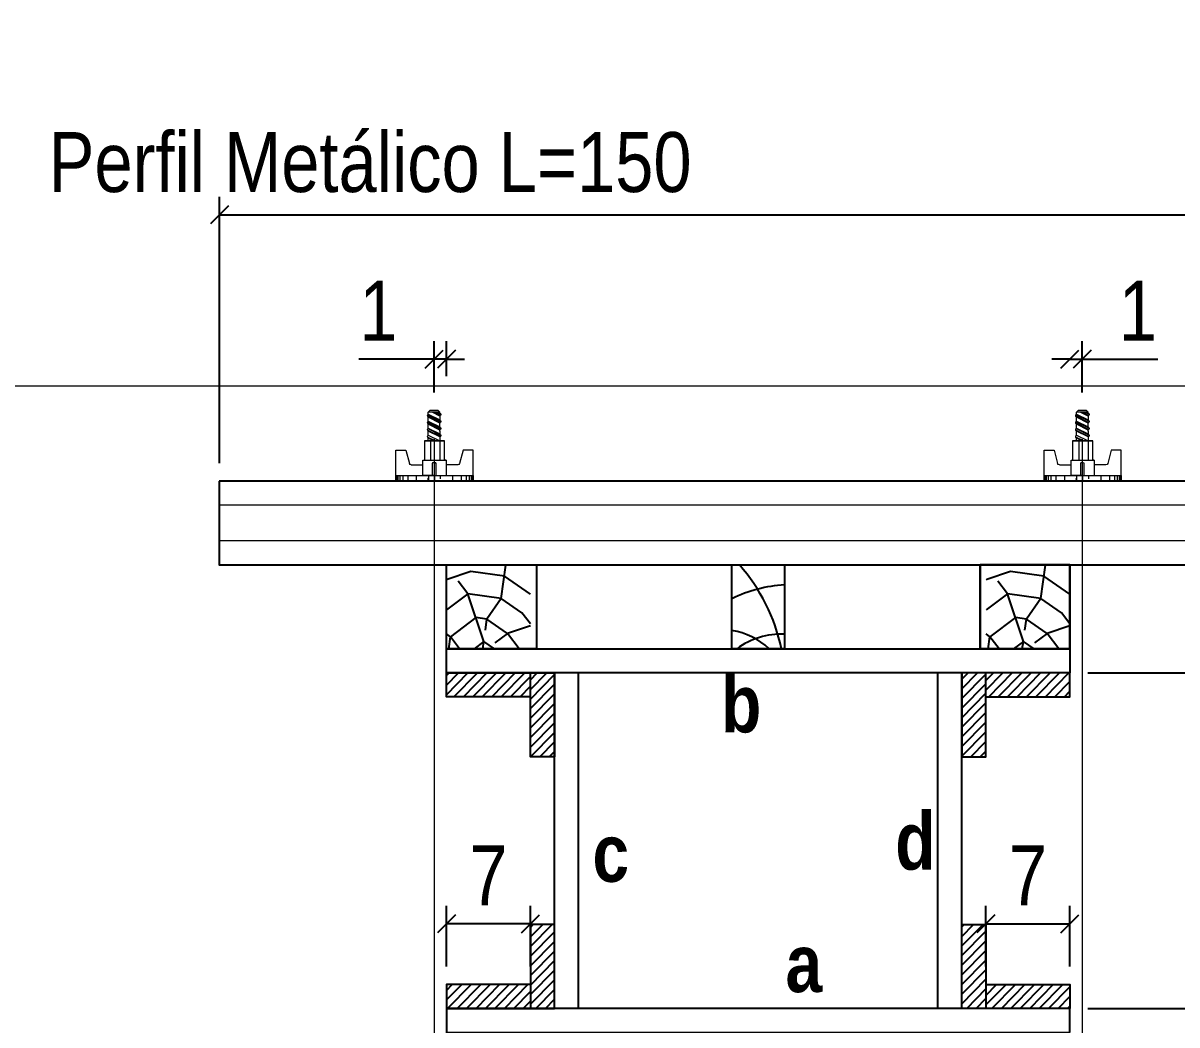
# Model space of a CAD drawing. Extents: x 2282 to 12463, y 760 to 16806.
# Drawn here: x 3032.8 to 3225.4, y 13950.4 to 14117.6 of the extents above; entities that cross this region are included whole.
import ezdxf

# ---------------------------------------------------------------- set-up
doc = ezdxf.new("R2010")
doc.units = 0
for name, color, linetype in [('1-2 PONTALETE', 7, 'Continuous'), ('COTA', 241, 'Continuous'), ('GRAVATA', 2, 'Continuous'), ('NOMENCLATURA', 7, 'Continuous'), ('Painéis', 200, 'Continuous'), ('PONTALETE', 7, 'Continuous'), ('SARRAFO', 251, 'Continuous')]:
    doc.layers.add(name, color=color, linetype=linetype)
doc.layers.add('CARIMBO', color=255, linetype='Continuous', lineweight=9)
doc.layers.add('Hachura', color=251, linetype='Continuous', lineweight=9)
doc.styles.add('COTA TECNICA 2X', font='techl___.ttf', dxfattribs={"height": 10})
doc.styles.add('ROMANC', font='techb___.ttf', dxfattribs={"height": 2.5})
doc.dimstyles.new('SECAO PILAR', dxfattribs={"dimtxt": 10, "dimasz": 3, "dimexe": 3, "dimexo": 3, "dimgap": 3, "dimtad": 1, "dimdec": 1, "dimlfac": 0.5, "dimzin": 12, "dimdsep": 46, "dimtxsty": 'COTA TECNICA 2X', "dimblk1": 'OBLIQUE', "dimblk2": 'OBLIQUE', "dimsah": 1, "dimcen": 0.9, "dimclrd": 256, "dimclre": 256, "dimclrt": 256, "dimadec": 1, "dimazin": 3, "dimtfac": 1, "dimtdec": 1, "dimtmove": 0, "dimatfit": 3, "dimfxl": 1, "dimtolj": 1, "dimtzin": 12, "dimarcsym": 0})

# ---------------------------------------------------------------- blocks, each defined once
blk = doc.blocks.new('_Oblique')
at = {"color": 0, "linetype": 'ByBlock', "lineweight": -2}
blk.add_line((-0.5, -0.5), (0.5, 0.5), dxfattribs=at)
blk = doc.blocks.new('*D178')
at = {"layer": 'COTA', "lineweight": -2, "transparency": 16777216}
for p, q in [((3101.39, 14055.98), (3101.39, 14064.53)), ((3103.46, 14058.69), (3103.46, 14064.53)), ((3101.39, 14061.53), (3088.81, 14061.53)), ((3103.46, 14061.53), (3101.39, 14061.53)), ((3103.46, 14061.53), (3106.46, 14061.53))]:
    blk.add_line(p, q, dxfattribs=at)
at = {"layer": 'Defpoints', "color": 0, "transparency": 16777216}
for p in [(3101.39, 14061.53), (3103.46, 14055.69), (3101.39, 14052.98)]:
    blk.add_point(p, dxfattribs=at)
at = {"layer": 'COTA', "lineweight": -2, "transparency": 16777216, "xscale": 3, "yscale": 3, "zscale": 3}
blk.add_blockref('_Oblique', (3101.39, 14061.53), dxfattribs=at)
at = {"layer": 'COTA', "lineweight": -2, "transparency": 16777216, "xscale": 3, "yscale": 3, "zscale": 3, "rotation": 180}
blk.add_blockref('_Oblique', (3103.46, 14061.53), dxfattribs=at)
at = {"layer": 'COTA', "transparency": 16777216, "insert": (3092.1, 14069.59), "char_height": 10, "attachment_point": 5, "style": 'COTA TECNICA 2X'}
blk.add_mtext('\\A1;1', dxfattribs=at)
blk = doc.blocks.new('*D179')
at = {"layer": 'COTA', "lineweight": -2, "transparency": 16777216}
for p, q in [((3209.57, 14055.98), (3209.57, 14064.53)), ((3207.5, 14061.53), (3204.5, 14061.53)), ((3207.5, 14061.53), (3209.57, 14061.53)), ((3209.57, 14061.53), (3222.15, 14061.53))]:
    blk.add_line(p, q, dxfattribs=at)
at = {"layer": 'Defpoints', "color": 0, "transparency": 16777216}
for p in [(3207.5, 14061.53), (3209.57, 14061.53), (3209.57, 14052.98)]:
    blk.add_point(p, dxfattribs=at)
at = {"layer": 'COTA', "lineweight": -2, "transparency": 16777216, "xscale": 3, "yscale": 3, "zscale": 3}
blk.add_blockref('_Oblique', (3207.5, 14061.53), dxfattribs=at)
at = {"layer": 'COTA', "lineweight": -2, "transparency": 16777216, "xscale": 3, "yscale": 3, "zscale": 3, "rotation": 180}
blk.add_blockref('_Oblique', (3209.57, 14061.53), dxfattribs=at)
at = {"layer": 'COTA', "transparency": 16777216, "insert": (3218.86, 14069.59), "char_height": 10, "attachment_point": 5, "style": 'COTA TECNICA 2X'}
blk.add_mtext('\\A1;1', dxfattribs=at)
blk = doc.blocks.new('*D180')
at = {"layer": 'COTA', "lineweight": -2, "transparency": 16777216}
for p, q in [((3065.59, 14044.18), (3065.59, 14088.61)), ((3245.86, 14044.18), (3245.86, 14088.61)), ((3065.59, 14085.61), (3245.86, 14085.61))]:
    blk.add_line(p, q, dxfattribs=at)
at = {"layer": 'Defpoints', "color": 0, "transparency": 16777216}
for p in [(3245.86, 14085.61), (3065.59, 14041.18), (3245.86, 14041.18)]:
    blk.add_point(p, dxfattribs=at)
at = {"layer": 'COTA', "lineweight": -2, "transparency": 16777216, "xscale": 3, "yscale": 3, "zscale": 3, "rotation": 180}
blk.add_blockref('_Oblique', (3065.59, 14085.61), dxfattribs=at)
at = {"layer": 'COTA', "lineweight": -2, "transparency": 16777216, "xscale": 3, "yscale": 3, "zscale": 3}
blk.add_blockref('_Oblique', (3245.86, 14085.61), dxfattribs=at)
at = {"layer": 'COTA', "transparency": 16777216, "insert": (3090.72, 14094.34), "char_height": 10, "attachment_point": 5, "style": 'COTA TECNICA 2X'}
blk.add_mtext('\\A1;Perfil Metálico L=150', dxfattribs=at)
blk = doc.blocks.new('*D181')
at = {"layer": 'COTA', "lineweight": -2, "transparency": 16777216}
for p, q in [((3210.5, 14009.17), (3256.07, 14009.17)), ((3253.07, 14009.17), (3253.07, 13953.17)), ((3210.5, 13953.17), (3256.07, 13953.17))]:
    blk.add_line(p, q, dxfattribs=at)
at = {"layer": 'Defpoints', "color": 0, "transparency": 16777216}
for p in [(3207.5, 14009.17), (3207.5, 13953.17), (3253.07, 13953.17)]:
    blk.add_point(p, dxfattribs=at)
at = {"layer": 'COTA', "lineweight": -2, "transparency": 16777216, "xscale": 3, "yscale": 3, "zscale": 3}
for p, rotation in [((3253.07, 14009.17), 90), ((3253.07, 13953.17), 270)]:
    blk.add_blockref('_Oblique', p, dxfattribs=dict(at, rotation=rotation))
at = {"layer": 'COTA', "transparency": 16777216, "insert": (3244.97, 13981.17), "char_height": 10, "attachment_point": 5, "rotation": 90, "style": 'COTA TECNICA 2X'}
blk.add_mtext('\\A1;28', dxfattribs=at)
blk = doc.blocks.new('C')
at = {"layer": 'Hachura', "color": 0}
for p, q in [((0.461, 3.155), (-0.003, 3.155)), ((0.461, 3.05), (-0.003, 3.05)), ((0, 3.224), (0, -3.224)), ((0.451, 3.224), (0, 3.224)), ((0.451, -3.225), (0.451, 3.224)), ((0.451, 3.224), (2.58, 3.224)), ((2.58, 3.224), (2.58, 2.385)), ((0.461, 2.881), (-0.003, 2.881)), ((0.461, 2.65), (-0.003, 2.65)), ((0.461, 2.228), (-0.003, 2.228)), ((0, 2.747), (0, -1.16)), ((1.354, 1.939), (1.354, 0.965)), ((2.58, 2.385), (1.475, 2.094)), ((0.461, 1.512), (0, 1.512)), ((1.741, 0.966), (0.451, 0.966)), ((1.741, -0.968), (1.741, 0.966)), ((1.741, 0.966), (1.741, 0.838)), ((1.741, 0.966), (1.741, 0.838)), ((0.388, 0.487), (0.172, 0.487)), ((1.451, 0.101), (0.451, 0.101)), ((1.741, 0.838), (3.354, 0.838)), ((3.354, 0.451), (1.741, 0.451)), ((3.32, 0.838), (3.32, -0.839)), ((3.354, 0.838), (3.354, -0.839)), ((3.676, 0.451), (3.354, 0.451)), ((3.837, -0.517), (3.354, 0.451)), ((3.354, 0.064), (3.67, -0.57)), ((3.676, 0.451), (4.16, -0.517)), ((3.716, 0.5), (4.251, -0.57)), ((4.371, -0.553), (3.83, 0.53)), ((4.151, 0.451), (3.934, 0.451)), ((4.418, -0.517), (3.934, 0.451)), ((4.151, 0.451), (4.256, 0.451)), ((4.256, 0.451), (4.74, -0.517)), ((4.296, 0.5), (4.831, -0.57)), ((4.952, -0.553), (4.41, 0.53)), ((4.514, 0.451), (4.837, 0.451)), ((4.998, -0.517), (4.514, 0.451)), ((4.837, 0.451), (5.321, -0.517)), ((4.876, 0.5), (5.412, -0.57)), ((5.532, -0.553), (4.991, 0.53)), ((5.579, -0.517), (5.095, 0.451)), ((5.417, 0.451), (5.095, 0.451)), ((5.579, -0.517), (5.095, 0.451)), ((5.417, 0.451), (5.74, -0.194)), ((5.457, 0.5), (5.74, -0.065)), ((5.74, 0.193), (5.571, 0.53)), ((5.74, 0.322), (5.675, 0.451)), ((5.675, 0.451), (5.74, 0.451)), ((5.739, 0.45), (5.9, 0.288)), ((5.739, 0.45), (5.739, -0.518)), ((5.9, -0.356), (5.9, 0.288)), ((0.451, -0.004), (0, -0.004)), ((0.075, -0.481), (0.292, -0.481)), ((0.292, -0.481), (0.397, -0.481)), ((0.451, -0.001), (0.451, -0.968)), ((0.451, -0.157), (1.451, -0.157)), ((0.451, -0.646), (0.451, -0.323)), ((0.451, -3.225), (0.451, -0.646)), ((3.354, -0.323), (1.741, -0.323)), ((3.354, -0.839), (1.741, -0.839)), ((3.354, -0.065), (3.579, -0.517)), ((3.354, -0.517), (3.579, -0.517)), ((3.837, -0.517), (4.16, -0.517)), ((4.418, -0.517), (4.74, -0.517)), ((4.634, -0.517), (4.74, -0.517)), ((4.998, -0.517), (5.321, -0.517)), ((5.579, -0.517), (5.74, -0.517)), ((5.739, -0.518), (5.9, -0.356)), ((5.739, -0.518), (5.739, -0.518)), ((0.461, -1.521), (-0.003, -1.521)), ((0.451, -0.968), (1.741, -0.968)), ((1.354, -1.94), (1.354, -0.968)), ((0.461, -2.228), (-0.003, -2.228)), ((0.461, -2.65), (-0.003, -2.65)), ((0.461, -2.881), (-0.003, -2.881)), ((2.58, -2.387), (1.475, -2.096)), ((2.58, -3.225), (2.58, -2.387)), ((0.461, -3.05), (-0.003, -3.05)), ((0.461, -3.155), (-0.003, -3.155)), ((0, -3.224), (2.568, -3.224))]:
    blk.add_line(p, q, dxfattribs=at)
for centre, radius, start, end in [((1.516, 1.939), 0.161, 104.74356, 180), ((1.445, -0.028), 0.129, 272.69497, 87.30503), ((3.805, 0.389), 0.143, 25.56881, 154.43119), ((4.385, 0.389), 0.143, 25.56881, 154.43119), ((4.966, 0.389), 0.143, 25.56881, 154.43119), ((5.546, 0.389), 0.143, 25.56881, 154.43119), ((0.166, -0.366), 0.174, 221.74404, 317.85924), ((3.708, -0.4), 0.174, 222.14076, 318.25596), ((4.289, -0.4), 0.174, 222.14076, 318.25596), ((4.869, -0.4), 0.174, 222.14076, 318.25596), ((5.45, -0.4), 0.174, 222.14076, 318.25596), ((5.61, -0.401), 0.174, 317.85924, 318.25596), ((1.516, -1.94), 0.161, 180, 255.25644)]:
    blk.add_arc(centre, radius, start, end, dxfattribs=at)
blk = doc.blocks.new('*D175')
at = {"layer": 'COTA', "lineweight": -2, "transparency": 16777216}
for p, q in [((3193.48, 13960.17), (3193.48, 13970.29)), ((3207.5, 13960.17), (3207.5, 13970.29)), ((3193.48, 13967.29), (3207.5, 13967.29))]:
    blk.add_line(p, q, dxfattribs=at)
at = {"layer": 'Defpoints', "color": 0, "transparency": 16777216}
for p in [(3207.5, 13967.29), (3193.48, 13957.17), (3207.5, 13957.17)]:
    blk.add_point(p, dxfattribs=at)
at = {"layer": 'COTA', "lineweight": -2, "transparency": 16777216, "xscale": 3, "yscale": 3, "zscale": 3, "rotation": 180}
blk.add_blockref('_Oblique', (3193.48, 13967.29), dxfattribs=at)
at = {"layer": 'COTA', "lineweight": -2, "transparency": 16777216, "xscale": 3, "yscale": 3, "zscale": 3}
blk.add_blockref('_Oblique', (3207.5, 13967.29), dxfattribs=at)
at = {"layer": 'COTA', "transparency": 16777216, "insert": (3200.49, 13975.36), "char_height": 10, "attachment_point": 5, "style": 'COTA TECNICA 2X'}
blk.add_mtext('\\A1;7', dxfattribs=at)
blk = doc.blocks.new('*D176')
at = {"layer": 'COTA', "lineweight": -2, "transparency": 16777216}
for p, q in [((3103.46, 13960.17), (3103.46, 13970.29)), ((3117.48, 13960.17), (3117.48, 13970.29)), ((3117.48, 13967.29), (3103.46, 13967.29))]:
    blk.add_line(p, q, dxfattribs=at)
at = {"layer": 'Defpoints', "color": 0, "transparency": 16777216}
for p in [(3103.46, 13967.29), (3103.46, 13957.17), (3117.48, 13957.17)]:
    blk.add_point(p, dxfattribs=at)
at = {"layer": 'COTA', "lineweight": -2, "transparency": 16777216, "xscale": 3, "yscale": 3, "zscale": 3, "rotation": 180}
blk.add_blockref('_Oblique', (3103.46, 13967.29), dxfattribs=at)
at = {"layer": 'COTA', "lineweight": -2, "transparency": 16777216, "xscale": 3, "yscale": 3, "zscale": 3}
blk.add_blockref('_Oblique', (3117.48, 13967.29), dxfattribs=at)
at = {"layer": 'COTA', "transparency": 16777216, "insert": (3110.47, 13975.36), "char_height": 10, "attachment_point": 5, "style": 'COTA TECNICA 2X'}
blk.add_mtext('\\A1;7', dxfattribs=at)

msp = doc.modelspace()

# ---------------------------------------------------------------- hatches: boundary and pattern name
at = {"layer": 'PONTALETE'}
h = msp.add_hatch(dxfattribs=at)
h.set_pattern_fill('TRONCO', color=1, scale=37.5, angle=82, style=0, pattern_type=2)
h.set_pattern_definition([(82, (-8531.015, 15375.83), (-31.91606, 42.35404), [11.25, -26.25]), (82, (-8532.87, 15376.09), (-31.91606, 42.35404), [11.25, -26.25]), (82, (-8536.324, 15378.47), (-31.91606, 42.35404), [7.5, -30]), (82, (-8539.777, 15380.847), (-31.91606, 42.35404), [5.625, -31.875]), (82, (-8543.49, 15381.37), (-31.91606, 42.35404), [3.75, -33.75]), (82, (-8548.51, 15372.607), (-31.91606, 42.35404), [1.875, -9.375, 1.875, -24.375]), (82, (-8549.582, 15378.44), (-31.91606, 42.35404), [1.875, -15, 5.625, -15]), (82, (-8550.395, 15386.126), (-31.91606, 42.35404), [1.875, -1.875, 1.875, -31.875]), (82, (-8552.513, 15384.53), (-31.91606, 42.35404), [1.875, -35.625]), (82, (-8556.487, 15383.196), (-31.91606, 42.35404), [5.625, -31.875]), (82, (-8560.2, 15383.717), (-31.91606, 42.35404), [7.5, -30]), (82, (-8564.175, 15382.383), (-31.91606, 42.35404), [9.375, -11.25, 1.875, -15]), (172, (-8543.982, 15364.397), (-42.35404, -31.91606), [1.875, -3.75, 9.375, -22.5]), (172, (-8547.434, 15366.776), (-42.35404, -31.91606), [1.875, -1.875, 5.625, -28.125]), (172, (-8562.028, 15370.72), (-42.35404, -31.91606), [3.75, -33.75]), (172, (-8546.913, 15370.49), (-42.35404, -31.91606), [7.5, -11.25, 1.875, -16.875]), (172, (-8567.076, 15375.217), (-42.35404, -31.91606), [1.875, -35.625]), (172, (-8548.247, 15374.464), (-42.35404, -31.91606), [5.625, -31.875]), (172, (-8549.582, 15378.44), (-42.35404, -31.91606), [3.75, -33.75]), (172, (-8549.06, 15382.15), (-42.35404, -31.91606), [1.875, -5.625, 5.625, -24.375]), (172, (-8550.656, 15384.27), (-42.35404, -31.91606), [1.875, -35.625]), (172, (-8542.97, 15385.082), (-42.35404, -31.91606), [5.25, -32.25]), (172, (-8535.28, 15385.895), (-42.35404, -31.91606), [3.75, -33.75]), (172, (-8549.612, 15391.696), (-42.35404, -31.91606), [1.875, -35.625]), (172, (-8547.234, 15395.15), (-42.35404, -31.91606), [5.625, -31.875]), (172, (-8546.71, 15398.863), (-42.35404, -31.91606), [5.625, -31.875]), (127, (-8532.64, 15391.205), (-37.13505, 5.21899), [2.651625, -2.651625, 2.651625, -45.078134]), (127, (-8542.968, 15385.082), (-37.13505, 5.21899), [5.30325, -47.72976]), (127, (-8563.623, 15372.838), (-37.13505, 5.21899), [5.30325, -47.72976]), (127, (-8553.296, 15378.96), (-37.13505, 5.21899), [5.30325, -47.72976]), (127, (-8545.608, 15379.773), (-37.13505, 5.21899), [5.30325, -47.72976]), (127, (-8536.615, 15389.87), (-37.13505, 5.21899), [5.30325, -47.72976]), (127, (-8538.994, 15386.417), (-37.13505, 5.21899), [7.95495, -45.07806]), (127, (-8557.27, 15377.625), (-37.13505, 5.21899), [2.65162, -50.38138]), (127, (-8561.245, 15376.29), (-37.13505, 5.21899), [2.65162, -50.38138]), (127, (-8559.157, 15391.144), (-37.13505, 5.21899), [2.65162, -50.38138]), (127, (-8542.677, 15373.68), (-37.13505, 5.21899), [2.65162, -50.38138]), (127, (-8552.804, 15395.932), (-37.13505, 5.21899), [2.65162, -50.38138]), (127, (-8550.917, 15382.413), (-37.13505, 5.21899), [2.65162, -50.38138]), (127, (-8554.11, 15386.648), (-37.13505, 5.21899), [2.65162, -50.38138]), (217, (-8546.943, 15383.748), (-5.21899, -37.13505), [2.651625, -2.651625, 7.95495, -39.77481]), (217, (-8546.16, 15389.318), (-5.21899, -37.13505), [2.65162, -50.38138]), (217, (-8533.163, 15387.49), (-5.21899, -37.13505), [2.65162, -50.38138]), (217, (-8543.49, 15381.37), (-5.21899, -37.13505), [2.65162, -50.38138]), (217, (-8550.134, 15387.983), (-5.21899, -37.13505), [2.65162, -50.38138]), (217, (-8542.155, 15377.394), (-5.21899, -37.13505), [2.65162, -50.38138]), (217, (-8540.068, 15392.249), (-5.21899, -37.13505), [2.65162, -50.38138]), (217, (-8532.58, 15364.688), (-5.21899, -37.13505), [2.65162, -50.38138]), (217, (-8534.176, 15366.806), (-5.21899, -37.13505), [5.30325, -47.72976]), (217, (-8535.772, 15368.924), (-5.21899, -37.13505), [5.30325, -47.72976]), (217, (-8535.25, 15372.637), (-5.21899, -37.13505), [5.30325, -47.72976]), (217, (-8538.703, 15375.016), (-5.21899, -37.13505), [5.30325, -47.72976]), (217, (-8551.47, 15391.957), (-5.21899, -37.13505), [5.30325, -47.72976]), (217, (-8531.858, 15396.775), (-5.21899, -37.13505), [5.30325, -47.72976]), (217, (-8561.305, 15402.807), (-5.21899, -37.13505), [5.30325, -47.72976]), (217, (-8557.591, 15402.285), (-5.21899, -37.13505), [5.30325, -47.72976]), (217, (-8556.257, 15398.31), (-5.21899, -37.13505), [5.30325, -47.72976]), (217, (-8559.91, 15372.316), (-5.21899, -37.13505), [7.95495, -45.07806]), (217, (-8552.804, 15395.932), (-5.21899, -37.13505), [7.95495, -45.07806]), (108.56505, (-8566.815, 15377.073), (5.218991, 37.135053), [4.1925, -79.66005]), (108.56505, (-8548.247, 15374.464), (5.218991, 37.135053), [4.1925, -79.66005]), (108.56505, (-8558.866, 15379.743), (5.218991, 37.135053), [4.1925, -79.66005]), (108.56505, (-8531.306, 15387.23), (5.218991, 37.135053), [4.1925, -79.66005]), (108.56505, (-8535.28, 15385.895), (5.218991, 37.135053), [4.1925, -79.66005]), (108.56505, (-8544.273, 15375.799), (5.218991, 37.135053), [4.1925, -79.66005]), (108.56505, (-8562.84, 15378.408), (5.218991, 37.135053), [4.1925, -79.66005]), (108.56505, (-8550.134, 15387.983), (5.218991, 37.135053), [8.385, -75.46755]), (145.43495, (-8555.705, 15388.766), (-37.135053, 5.218991), [4.1925, -79.66005]), (145.43495, (-8543.781, 15392.77), (-37.135053, 5.218991), [4.1925, -79.66005]), (145.43495, (-8553.818, 15375.247), (-37.135053, 5.218991), [4.1925, -79.66005]), (145.43495, (-8556.718, 15368.08), (-37.135053, 5.218991), [4.1925, -79.66005]), (145.43495, (-8546.16, 15389.318), (-37.135053, 5.218991), [4.1925, -79.66005]), (145.43495, (-8546.682, 15385.604), (-37.135053, 5.218991), [4.1925, -79.66005]), (145.43495, (-8554.34, 15371.533), (-37.135053, 5.218991), [8.385, -75.46755]), (145.43495, (-8537.428, 15397.558), (-37.135053, 5.218991), [8.385, -75.46755]), (145.43495, (-8539.807, 15394.105), (-37.135053, 5.218991), [8.385, -75.46755]), (198.56505, (-8538.412, 15363.614), (-37.135053, 5.218991), [4.1925, -79.66005]), (198.56505, (-8558.836, 15366.485), (-37.135053, 5.218991), [4.1925, -79.66005]), (198.56505, (-8531.798, 15370.259), (-37.135053, 5.218991), [4.1925, -79.66005]), (198.56505, (-8565.741, 15371.242), (-37.135053, 5.218991), [4.1925, -79.66005]), (198.56505, (-8542.938, 15371.824), (-37.135053, 5.218991), [4.1925, -79.66005]), (198.56505, (-8545.608, 15379.773), (-37.135053, 5.218991), [4.1925, -79.66005]), (198.56505, (-8552.513, 15384.53), (-37.135053, 5.218991), [4.1925, -79.66005]), (198.56505, (-8540.007, 15365.732), (-37.135057, 5.219004), [4.1925, -79.66005]), (198.56505, (-8544.273, 15375.799), (-37.135053, 5.218991), [4.1925, -79.66005]), (198.56505, (-8538.994, 15386.417), (-37.135053, 5.218991), [4.1925, -79.66005]), (198.56505, (-8542.185, 15390.653), (-37.135053, 5.218991), [4.1925, -79.66005]), (198.56505, (-8552.282, 15399.645), (-37.135053, 5.218991), [4.1925, -79.66005]), (198.56505, (-8567.337, 15373.36), (-37.135053, 5.218991), [4.1925, -79.66005]), (198.56505, (-8566.263, 15367.529), (-37.135053, 5.218991), [8.385, -75.46755]), (198.56505, (-8539.486, 15369.446), (-37.135053, 5.218991), [8.385, -75.46755]), (235.43495, (-8534.698, 15363.092), (-5.218991, -37.135053), [4.1925, -79.66005]), (235.43495, (-8528.405, 15394.396), (-5.218991, -37.135053), [4.1925, -79.66005]), (235.43495, (-8547.234, 15395.149), (-5.218991, -37.135053), [4.1925, -79.66005]), (235.43495, (-8536.324, 15378.468), (-5.218991, -37.135053), [4.1925, -79.66005]), (235.43495, (-8532.872, 15376.09), (-5.218991, -37.135053), [4.1925, -79.66005]), (235.43495, (-8539.777, 15380.847), (-5.218991, -37.135053), [4.1925, -79.66005]), (235.43495, (-8560.492, 15395.119), (-5.218991, -37.135053), [4.1925, -79.66005]), (235.43495, (-8561.827, 15399.093), (-5.218991, -37.135053), [8.385, -75.46755])])
h.paths.add_polyline_path([(3103.46, 14013.18), (3117.46, 14013.18), (3117.46, 14027.18), (3103.46, 14027.18)])
h = msp.add_hatch(dxfattribs=at)
h.set_pattern_fill('TRONCO', color=1, scale=37.5, angle=82, style=0, pattern_type=2)
h.set_pattern_definition([(82, (-8440.978, 15375.83), (-31.91606, 42.35404), [11.25, -26.25]), (82, (-8442.835, 15376.09), (-31.91606, 42.35404), [11.25, -26.25]), (82, (-8446.287, 15378.47), (-31.91606, 42.35404), [7.5, -30]), (82, (-8449.74, 15380.847), (-31.91606, 42.35404), [5.625, -31.875]), (82, (-8453.453, 15381.37), (-31.91606, 42.35404), [3.75, -33.75]), (82, (-8458.47, 15372.607), (-31.91606, 42.35404), [1.875, -9.375, 1.875, -24.375]), (82, (-8459.545, 15378.44), (-31.91606, 42.35404), [1.875, -15, 5.625, -15]), (82, (-8460.36, 15386.126), (-31.91606, 42.35404), [1.875, -1.875, 1.875, -31.875]), (82, (-8462.476, 15384.53), (-31.91606, 42.35404), [1.875, -35.625]), (82, (-8466.45, 15383.196), (-31.91606, 42.35404), [5.625, -31.875]), (82, (-8470.164, 15383.717), (-31.91606, 42.35404), [7.5, -30]), (82, (-8474.14, 15382.383), (-31.91606, 42.35404), [9.375, -11.25, 1.875, -15]), (172, (-8453.945, 15364.397), (-42.35404, -31.91606), [1.875, -3.75, 9.375, -22.5]), (172, (-8457.398, 15366.776), (-42.35404, -31.91606), [1.875, -1.875, 5.625, -28.125]), (172, (-8471.99, 15370.72), (-42.35404, -31.91606), [3.75, -33.75]), (172, (-8456.876, 15370.49), (-42.35404, -31.91606), [7.5, -11.25, 1.875, -16.875]), (172, (-8477.04, 15375.217), (-42.35404, -31.91606), [1.875, -35.625]), (172, (-8458.21, 15374.464), (-42.35404, -31.91606), [5.625, -31.875]), (172, (-8459.545, 15378.44), (-42.35404, -31.91606), [3.75, -33.75]), (172, (-8459.024, 15382.15), (-42.35404, -31.91606), [1.875, -5.625, 5.625, -24.375]), (172, (-8460.62, 15384.27), (-42.35404, -31.91606), [1.875, -35.625]), (172, (-8452.93, 15385.082), (-42.35404, -31.91606), [5.25, -32.25]), (172, (-8445.243, 15385.895), (-42.35404, -31.91606), [3.75, -33.75]), (172, (-8459.576, 15391.696), (-42.35404, -31.91606), [1.875, -35.625]), (172, (-8457.197, 15395.15), (-42.35404, -31.91606), [5.625, -31.875]), (172, (-8456.675, 15398.863), (-42.35404, -31.91606), [5.625, -31.875]), (127, (-8442.604, 15391.205), (-37.13505, 5.21899), [2.651625, -2.651625, 2.651625, -45.078134]), (127, (-8452.931, 15385.082), (-37.13505, 5.21899), [5.30325, -47.72976]), (127, (-8473.587, 15372.838), (-37.13505, 5.21899), [5.30325, -47.72976]), (127, (-8463.26, 15378.96), (-37.13505, 5.21899), [5.30325, -47.72976]), (127, (-8455.57, 15379.773), (-37.13505, 5.21899), [5.30325, -47.72976]), (127, (-8446.578, 15389.87), (-37.13505, 5.21899), [5.30325, -47.72976]), (127, (-8448.957, 15386.417), (-37.13505, 5.21899), [7.95495, -45.07806]), (127, (-8467.233, 15377.625), (-37.13505, 5.21899), [2.65162, -50.38138]), (127, (-8471.208, 15376.29), (-37.13505, 5.21899), [2.65162, -50.38138]), (127, (-8469.12, 15391.144), (-37.13505, 5.21899), [2.65162, -50.38138]), (127, (-8452.64, 15373.68), (-37.13505, 5.21899), [2.65162, -50.38138]), (127, (-8462.767, 15395.932), (-37.13505, 5.21899), [2.65162, -50.38138]), (127, (-8460.88, 15382.413), (-37.13505, 5.21899), [2.65162, -50.38138]), (127, (-8464.072, 15386.648), (-37.13505, 5.21899), [2.65162, -50.38138]), (217, (-8456.906, 15383.748), (-5.21899, -37.13505), [2.651625, -2.651625, 7.95495, -39.77481]), (217, (-8456.123, 15389.318), (-5.21899, -37.13505), [2.65162, -50.38138]), (217, (-8443.126, 15387.49), (-5.21899, -37.13505), [2.65162, -50.38138]), (217, (-8453.453, 15381.37), (-5.21899, -37.13505), [2.65162, -50.38138]), (217, (-8460.097, 15387.983), (-5.21899, -37.13505), [2.65162, -50.38138]), (217, (-8452.118, 15377.394), (-5.21899, -37.13505), [2.65162, -50.38138]), (217, (-8450.03, 15392.249), (-5.21899, -37.13505), [2.65162, -50.38138]), (217, (-8442.544, 15364.688), (-5.21899, -37.13505), [2.65162, -50.38138]), (217, (-8444.14, 15366.806), (-5.21899, -37.13505), [5.30325, -47.72976]), (217, (-8445.735, 15368.924), (-5.21899, -37.13505), [5.30325, -47.72976]), (217, (-8445.213, 15372.637), (-5.21899, -37.13505), [5.30325, -47.72976]), (217, (-8448.666, 15375.016), (-5.21899, -37.13505), [5.30325, -47.72976]), (217, (-8461.432, 15391.957), (-5.21899, -37.13505), [5.30325, -47.72976]), (217, (-8441.82, 15396.775), (-5.21899, -37.13505), [5.30325, -47.72976]), (217, (-8471.268, 15402.807), (-5.21899, -37.13505), [5.30325, -47.72976]), (217, (-8467.555, 15402.285), (-5.21899, -37.13505), [5.30325, -47.72976]), (217, (-8466.22, 15398.31), (-5.21899, -37.13505), [5.30325, -47.72976]), (217, (-8469.873, 15372.316), (-5.21899, -37.13505), [7.95495, -45.07806]), (217, (-8462.767, 15395.932), (-5.21899, -37.13505), [7.95495, -45.07806]), (108.56505, (-8476.778, 15377.073), (5.218991, 37.135053), [4.1925, -79.66005]), (108.56505, (-8458.21, 15374.464), (5.218991, 37.135053), [4.1925, -79.66005]), (108.56505, (-8468.83, 15379.743), (5.218991, 37.135053), [4.1925, -79.66005]), (108.56505, (-8441.269, 15387.23), (5.218991, 37.135053), [4.1925, -79.66005]), (108.56505, (-8445.243, 15385.895), (5.218991, 37.135053), [4.1925, -79.66005]), (108.56505, (-8454.236, 15375.799), (5.218991, 37.135053), [4.1925, -79.66005]), (108.56505, (-8472.804, 15378.408), (5.218991, 37.135053), [4.1925, -79.66005]), (108.56505, (-8460.097, 15387.983), (5.218991, 37.135053), [8.385, -75.46755]), (145.43495, (-8465.668, 15388.766), (-37.135053, 5.218991), [4.1925, -79.66005]), (145.43495, (-8453.744, 15392.77), (-37.135053, 5.218991), [4.1925, -79.66005]), (145.43495, (-8463.781, 15375.247), (-37.135053, 5.218991), [4.1925, -79.66005]), (145.43495, (-8466.681, 15368.08), (-37.135053, 5.218991), [4.1925, -79.66005]), (145.43495, (-8456.123, 15389.318), (-37.135053, 5.218991), [4.1925, -79.66005]), (145.43495, (-8456.645, 15385.604), (-37.135053, 5.218991), [4.1925, -79.66005]), (145.43495, (-8464.303, 15371.533), (-37.135053, 5.218991), [8.385, -75.46755]), (145.43495, (-8447.391, 15397.558), (-37.135053, 5.218991), [8.385, -75.46755]), (145.43495, (-8449.77, 15394.105), (-37.135053, 5.218991), [8.385, -75.46755]), (198.56505, (-8448.375, 15363.614), (-37.135053, 5.218991), [4.1925, -79.66005]), (198.56505, (-8468.799, 15366.485), (-37.135053, 5.218991), [4.1925, -79.66005]), (198.56505, (-8441.76, 15370.259), (-37.135053, 5.218991), [4.1925, -79.66005]), (198.56505, (-8475.704, 15371.242), (-37.135053, 5.218991), [4.1925, -79.66005]), (198.56505, (-8452.901, 15371.824), (-37.135053, 5.218991), [4.1925, -79.66005]), (198.56505, (-8455.571, 15379.773), (-37.135053, 5.218991), [4.1925, -79.66005]), (198.56505, (-8462.476, 15384.53), (-37.135053, 5.218991), [4.1925, -79.66005]), (198.56505, (-8449.97, 15365.732), (-37.135057, 5.219004), [4.1925, -79.66005]), (198.56505, (-8454.236, 15375.799), (-37.135053, 5.218991), [4.1925, -79.66005]), (198.56505, (-8448.957, 15386.417), (-37.135053, 5.218991), [4.1925, -79.66005]), (198.56505, (-8452.149, 15390.653), (-37.135053, 5.218991), [4.1925, -79.66005]), (198.56505, (-8462.245, 15399.645), (-37.135053, 5.218991), [4.1925, -79.66005]), (198.56505, (-8477.3, 15373.36), (-37.135053, 5.218991), [4.1925, -79.66005]), (198.56505, (-8476.226, 15367.529), (-37.135053, 5.218991), [8.385, -75.46755]), (198.56505, (-8449.449, 15369.446), (-37.135053, 5.218991), [8.385, -75.46755]), (235.43495, (-8444.661, 15363.092), (-5.218991, -37.135053), [4.1925, -79.66005]), (235.43495, (-8438.368, 15394.396), (-5.218991, -37.135053), [4.1925, -79.66005]), (235.43495, (-8457.197, 15395.149), (-5.218991, -37.135053), [4.1925, -79.66005]), (235.43495, (-8446.287, 15378.468), (-5.218991, -37.135053), [4.1925, -79.66005]), (235.43495, (-8442.835, 15376.09), (-5.218991, -37.135053), [4.1925, -79.66005]), (235.43495, (-8449.74, 15380.847), (-5.218991, -37.135053), [4.1925, -79.66005]), (235.43495, (-8470.455, 15395.119), (-5.218991, -37.135053), [4.1925, -79.66005]), (235.43495, (-8471.79, 15399.093), (-5.218991, -37.135053), [8.385, -75.46755])])
h.paths.add_polyline_path([(3193.5, 14013.18), (3207.5, 14013.18), (3207.5, 14027.18), (3193.5, 14027.18)])
at = {"layer": 'SARRAFO'}
h = msp.add_hatch(dxfattribs=at)
h.set_pattern_fill('ANSI31', color=256, scale=9, angle=0.5, style=0)
h.set_pattern_definition([(45.5, (-93695.1095, -19680.3702), (-0.802406755, 0.788522922), [])])
h.paths.add_polyline_path([(3117.48, 14005.17), (3103.46, 14005.17), (3103.46, 14009.17), (3117.48, 14009.17)])
h = msp.add_hatch(dxfattribs=at)
h.set_pattern_fill('ANSI31', color=256, scale=9, angle=0.5, style=0)
h.set_pattern_definition([(45.5, (-112492.1598, -19734.4153), (-0.802406755, 0.788522922), [])])
h.paths.add_polyline_path([(3121.48, 14009.17), (3117.48, 14009.17), (3117.48, 13995.15), (3121.48, 13995.15)])
h = msp.add_hatch(dxfattribs=at)
h.set_pattern_fill('ANSI31', color=256, scale=9, angle=0.5, style=0)
h.set_pattern_definition([(45.5, (-112510.1598, -19734.4153), (-0.802406755, 0.788522922), [])])
h.paths.add_polyline_path([(3189.48, 14009.17), (3193.48, 14009.17), (3193.48, 13995.15), (3189.48, 13995.15)])
h = msp.add_hatch(dxfattribs=at)
h.set_pattern_fill('ANSI31', color=256, scale=9, angle=0.5, style=0)
h.set_pattern_definition([(45.5, (-93713.1095, -19680.3702), (-0.802406755, 0.788522922), [])])
h.paths.add_polyline_path([(3193.48, 14005.17), (3207.5, 14005.17), (3207.5, 14009.17), (3193.48, 14009.17)])
h = msp.add_hatch(dxfattribs=at)
h.set_pattern_fill('ANSI31', color=256, scale=9, angle=0.5, style=0)
h.set_pattern_definition([(45.5, (-112492.1598, -19740.4153), (-0.802406755, 0.788522922), [])])
h.paths.add_polyline_path([(3121.48, 13953.17), (3117.48, 13953.17), (3117.48, 13967.18), (3121.48, 13967.18)])
h = msp.add_hatch(dxfattribs=at)
h.set_pattern_fill('ANSI31', color=256, scale=9, angle=0.5, style=0)
h.set_pattern_definition([(45.5, (-112510.1598, -19740.4153), (-0.802406755, 0.788522922), [])])
h.paths.add_polyline_path([(3189.48, 13953.17), (3193.48, 13953.17), (3193.48, 13967.18), (3189.48, 13967.18)])
h = msp.add_hatch(dxfattribs=at)
h.set_pattern_fill('ANSI31', color=256, scale=9, angle=0.5, style=0)
h.set_pattern_definition([(45.5, (-93695.1095, -19686.3702), (-0.802406755, 0.788522922), [])])
h.paths.add_polyline_path([(3117.48, 13957.17), (3103.46, 13957.17), (3103.46, 13953.17), (3117.48, 13953.17)])
h = msp.add_hatch(dxfattribs=at)
h.set_pattern_fill('ANSI31', color=256, scale=9, angle=0.5, style=0)
h.set_pattern_definition([(45.5, (-93713.1095, -19686.3702), (-0.802406755, 0.788522922), [])])
h.paths.add_polyline_path([(3193.48, 13957.17), (3207.5, 13957.17), (3207.5, 13953.17), (3193.48, 13953.17)])

# ---------------------------------------------------------------- linework, layer by layer
at = {"layer": '1-2 PONTALETE', "color": 1}
for centre, radius, start, end in [((3161.3, 14000.57), 23.32, 93.5441, 115.9137), ((3149.25, 14004.65), 11.74, 46.6479, 80.9173), ((3159.31, 14003.31), 12.32, 87.4574, 126.7023)]:
    msp.add_arc(centre, radius, start, end, dxfattribs=at)
at = {"layer": 'CARIMBO', "color": 3}
msp.add_line((2282.39, 14057.07), (9611.68, 14057.07), dxfattribs=at)
at = {"layer": 'GRAVATA', "color": 1}
msp.add_lwpolyline([(3065.5, 14041.18), (3065.5, 14027.18), (3245.86, 14027.18), (3245.86, 14041.18)], close=True, dxfattribs=at)
at = {"layer": 'Hachura'}
for p, q in [((3101.46, 13910.35), (3101.45, 14048.18)), ((3209.63, 13910.35), (3209.62, 14048.18)), ((3065.5, 14037.18), (3245.86, 14037.18)), ((3245.86, 14031.18), (3065.5, 14031.18))]:
    msp.add_line(p, q, dxfattribs=at)
at = {"layer": 'Painéis'}
for p, q in [((3121.48, 13953.17), (3121.48, 14009.17)), ((3125.48, 13953.17), (3125.48, 14009.17)), ((3185.48, 13953.17), (3185.48, 14009.17)), ((3189.48, 13953.17), (3189.48, 14009.17))]:
    msp.add_line(p, q, dxfattribs=at)
for points in [[(3207.5, 14013.18), (3207.5, 14009.17), (3103.46, 14009.17), (3103.46, 14013.18)], [(3207.5, 13949.16), (3207.5, 13953.17), (3103.46, 13953.17), (3103.46, 13949.16)]]:
    msp.add_lwpolyline(points, close=True, dxfattribs=at)
at = {"layer": 'PONTALETE', "color": 1}
for points in [[(3103.46, 14027.18), (3118.46, 14027.18), (3118.46, 14013.18), (3103.46, 14013.18)], [(3151.1, 14027.18), (3159.85, 14027.18), (3159.85, 14013.18), (3151.1, 14013.18)], [(3192.5, 14027.18), (3207.5, 14027.18), (3207.5, 14013.18), (3192.5, 14013.18)]]:
    msp.add_lwpolyline(points, close=True, dxfattribs=at)
at = {"layer": 'PONTALETE', "color": 40}
msp.add_lwpolyline([(3207.5, 14027.18), (3192.5, 14027.18), (3192.5, 14013.18), (3207.5, 14013.18)], close=True, dxfattribs=at)
at = {"layer": 'PONTALETE', "color": 1}
msp.add_arc((3129.55, 14007.05), 30.42, 11.6357, 41.4455, dxfattribs=at)
at = {"layer": 'SARRAFO'}
for points in [[(3103.46, 14009.17), (3121.48, 14009.17), (3121.48, 13995.15), (3117.48, 13995.15), (3117.48, 14009.17)], [(3117.48, 14005.17), (3103.46, 14005.17), (3103.46, 14009.17)], [(3207.5, 14009.17), (3189.48, 14009.17), (3189.48, 13995.15), (3193.48, 13995.15), (3193.48, 14009.17)], [(3193.48, 14005.17), (3207.5, 14005.17), (3207.5, 14009.17)], [(3103.46, 13953.17), (3121.48, 13953.17), (3121.48, 13967.18), (3117.48, 13967.18), (3117.48, 13953.17)], [(3207.5, 13953.17), (3189.48, 13953.17), (3189.48, 13967.18), (3193.48, 13967.18), (3193.48, 13953.17)], [(3117.48, 13957.17), (3103.46, 13957.17), (3103.46, 13953.17)], [(3193.48, 13957.17), (3207.5, 13957.17), (3207.5, 13953.17)]]:
    msp.add_lwpolyline(points, dxfattribs=at)

# ---------------------------------------------------------------- block references
at = {"layer": 'Hachura', "linetype": 'Continuous', "xscale": -2, "yscale": 2, "zscale": 2, "rotation": 270}
for p in [(3101.46, 14041.18), (3209.63, 14041.18)]:
    msp.add_blockref('C', p, dxfattribs=at)

# ---------------------------------------------------------------- texts
at = {"layer": 'NOMENCLATURA', "style": 'ROMANC'}
for s, p in [('b', (3149.29, 13999.23)), ('d', (3178.35, 13976.33)), ('c', (3127.82, 13974.3)), ('a', (3160.04, 13955.89))]:
    msp.add_text(s, height=9.6, dxfattribs=at).set_placement(p)

# ---------------------------------------------------------------- dimensions: what is measured, and where the dimension line sits
at = {"layer": 'COTA'}
dim = msp.add_linear_dim(base=(3245.86, 14085.61), p1=(3065.59, 14041.18), p2=(3245.86, 14041.18), text='Perfil Metálico L=150', dimstyle='SECAO PILAR', dxfattribs=at)
dim.commit()
dim.dimension.update_dxf_attribs({"geometry": '*D180', "text_midpoint": (3090.72, 14085.61), "dimtype": 160})
for base, p1, p2, picture, middle in [((3101.39, 14061.53), (3103.46, 14055.69), (3101.39, 14052.98), '*D178', (3092.1, 14069.59)), ((3209.57, 14061.53), (3207.5, 14061.53), (3209.57, 14052.98), '*D179', (3218.86, 14069.59))]:
    dim = msp.add_linear_dim(base=base, p1=p1, p2=p2, dimstyle='SECAO PILAR', dxfattribs=at)
    dim.commit()
    dim.dimension.update_dxf_attribs({"geometry": picture, "text_midpoint": middle})
for base, p1, p2, angle, picture, middle, dimtype in [((3253.07, 13953.17), (3207.5, 14009.17), (3207.5, 13953.17), 90, '*D181', (3253.07, 13981.17), 160), ((3103.46, 13967.29), (3117.48, 13957.17), (3103.46, 13957.17), 180, '*D176', (3110.47, 13967.29), 161), ((3207.5, 13967.29), (3193.48, 13957.17), (3207.5, 13957.17), 0, '*D175', (3200.49, 13967.29), 161)]:
    dim = msp.add_linear_dim(base=base, p1=p1, p2=p2, angle=angle, dimstyle='SECAO PILAR', dxfattribs=at)
    dim.commit()
    dim.dimension.update_dxf_attribs({"geometry": picture, "text_midpoint": middle, "dimtype": dimtype})

doc.saveas('drawing.dxf')
